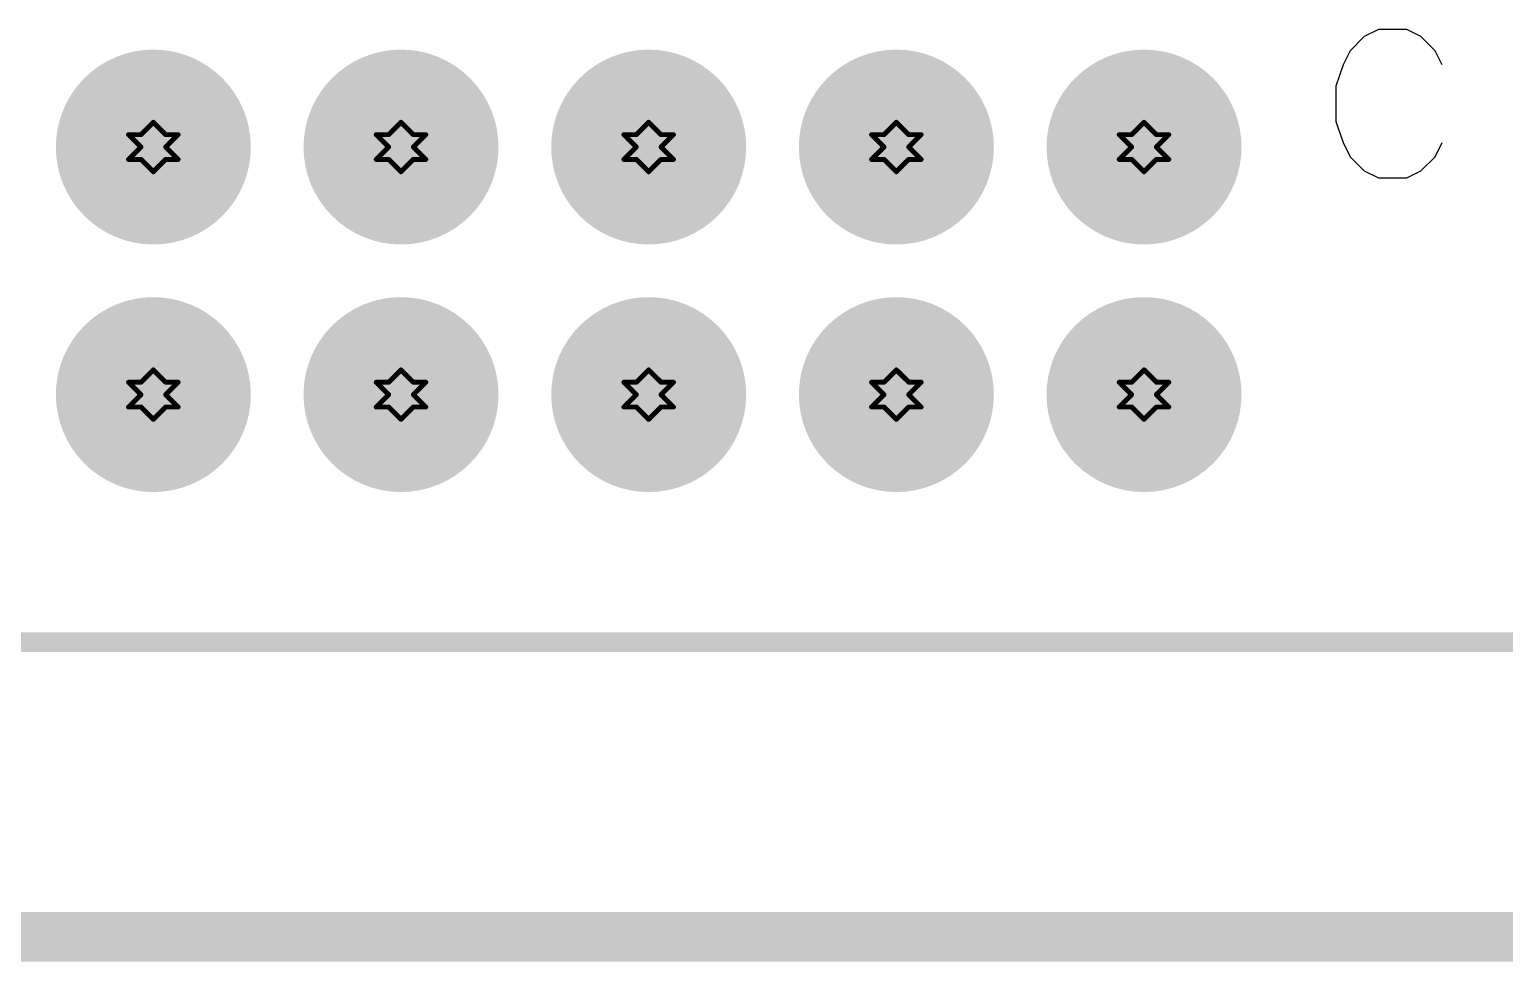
# Model space of a CAD drawing. Header units: millimetres. Extents: x 3.26 to 13.14, y 5.38 to 10.83.
# Drawn here: x 9.35 to 9.946, y 5.99 to 6.366 of the extents above; entities that cross this region are included whole.
import ezdxf

# ---------------------------------------------------------------- set-up
doc = ezdxf.new("R2010")
doc.units = ezdxf.units.MM
doc.header["$MEASUREMENT"] = 0
for name, color, linetype in [('BottomLayer', 5, 'Continuous'), ('BottomSolder', 6, 'Continuous'), ('DrillDrawing', 1, 'Continuous'), ('KeepOutLayer', 6, 'Continuous'), ('Mechanical1', 6, 'Continuous'), ('MultiLayer', 9, 'Continuous'), ('TopLayer', 1, 'Continuous'), ('TopOverlay', 2, 'Continuous'), ('TopSolder', 216, 'Continuous'), ('ViaHoleLayer', 16, 'Continuous')]:
    doc.layers.add(name, color=color, linetype=linetype)

# ---------------------------------------------------------------- blocks, each defined once
blk = doc.blocks.new('CNVME96_66')
at = {"layer": 'TopOverlay'}
for p, q in [((-3.19822, 0.20964), (-3.20393, 0.20679)), ((-3.18965, 0.2125), (-3.19822, 0.20964)), ((-3.17537, 0.2125), (-3.18965, 0.2125)), ((-3.1668, 0.20964), (-3.17537, 0.2125)), ((-3.16108, 0.20679), (-3.1668, 0.20964)), ((-3.20393, 0.20679), (-3.20964, 0.20107)), ((-3.15537, 0.20107), (-3.16108, 0.20679)), ((-3.20964, 0.20107), (-3.2125, 0.19536)), ((-3.15251, 0.19536), (-3.15537, 0.20107)), ((-3.2125, 0.19536), (-3.2125, 0.18393)), ((-3.15251, 0.18393), (-3.15251, 0.19536)), ((-3.2125, 0.18393), (-3.20964, 0.17822)), ((-3.15537, 0.17822), (-3.15251, 0.18393)), ((-3.20964, 0.17822), (-3.20393, 0.17251)), ((-3.16108, 0.17251), (-3.15537, 0.17822)), ((-3.20393, 0.17251), (-3.19822, 0.16965)), ((-3.1668, 0.16965), (-3.16108, 0.17251))]:
    blk.add_line(p, q, dxfattribs=at)

msp = doc.modelspace()

# ---------------------------------------------------------------- linework, layer by layer
at = {"layer": 'BottomLayer', "const_width": 0.03937}
for points in [[(9.38032, 6.319, 1), (9.41969, 6.319, 1)], [(9.48032, 6.319, 1), (9.51969, 6.319, 1)], [(9.58032, 6.319, 1), (9.61969, 6.319, 1)], [(9.68032, 6.319, 1), (9.71969, 6.319, 1)], [(9.78032, 6.319, 1), (9.81969, 6.319, 1)], [(9.38032, 6.219, 1), (9.41969, 6.219, 1)], [(9.48032, 6.219, 1), (9.51969, 6.219, 1)], [(9.58032, 6.219, 1), (9.61969, 6.219, 1)], [(9.68032, 6.219, 1), (9.71969, 6.219, 1)], [(9.78032, 6.219, 1), (9.81969, 6.219, 1)]]:
    msp.add_lwpolyline(points, format="xyb", close=True, dxfattribs=at)
at = {"layer": 'BottomSolder', "const_width": 0.03937}
for points in [[(9.38032, 6.319, 1), (9.41969, 6.319, 1)], [(9.48032, 6.319, 1), (9.51969, 6.319, 1)], [(9.58032, 6.319, 1), (9.61969, 6.319, 1)], [(9.68032, 6.319, 1), (9.71969, 6.319, 1)], [(9.78032, 6.319, 1), (9.81969, 6.319, 1)], [(9.38032, 6.219, 1), (9.41969, 6.219, 1)], [(9.48032, 6.219, 1), (9.51969, 6.219, 1)], [(9.58032, 6.219, 1), (9.61969, 6.219, 1)], [(9.68032, 6.219, 1), (9.71969, 6.219, 1)], [(9.78032, 6.219, 1), (9.81969, 6.219, 1)]]:
    msp.add_lwpolyline(points, format="xyb", close=True, dxfattribs=at)
at = {"layer": 'DrillDrawing', "const_width": 0.002}
for points in [[(9.39, 6.324), (9.395, 6.319)], [(9.39, 6.324), (9.395, 6.324)], [(9.395, 6.324), (9.4, 6.329)], [(9.4, 6.329), (9.405, 6.324)], [(9.405, 6.324), (9.41, 6.324)], [(9.405, 6.319), (9.41, 6.324)], [(9.49, 6.324), (9.495, 6.319)], [(9.49, 6.324), (9.495, 6.324)], [(9.495, 6.324), (9.5, 6.329)], [(9.5, 6.329), (9.505, 6.324)], [(9.505, 6.324), (9.51, 6.324)], [(9.505, 6.319), (9.51, 6.324)], [(9.59, 6.324), (9.595, 6.319)], [(9.59, 6.324), (9.595, 6.324)], [(9.595, 6.324), (9.6, 6.329)], [(9.6, 6.329), (9.605, 6.324)], [(9.605, 6.324), (9.61, 6.324)], [(9.605, 6.319), (9.61, 6.324)], [(9.69, 6.324), (9.695, 6.319)], [(9.69, 6.324), (9.695, 6.324)], [(9.695, 6.324), (9.7, 6.329)], [(9.7, 6.329), (9.705, 6.324)], [(9.705, 6.324), (9.71, 6.324)], [(9.705, 6.319), (9.71, 6.324)], [(9.79, 6.324), (9.795, 6.319)], [(9.79, 6.324), (9.795, 6.324)], [(9.795, 6.324), (9.8, 6.329)], [(9.8, 6.329), (9.805, 6.324)], [(9.805, 6.324), (9.81, 6.324)], [(9.805, 6.319), (9.81, 6.324)], [(9.39, 6.314), (9.395, 6.319)], [(9.405, 6.319), (9.41, 6.314)], [(9.49, 6.314), (9.495, 6.319)], [(9.505, 6.319), (9.51, 6.314)], [(9.59, 6.314), (9.595, 6.319)], [(9.605, 6.319), (9.61, 6.314)], [(9.69, 6.314), (9.695, 6.319)], [(9.705, 6.319), (9.71, 6.314)], [(9.79, 6.314), (9.795, 6.319)], [(9.805, 6.319), (9.81, 6.314)], [(9.39, 6.314), (9.395, 6.314)], [(9.395, 6.314), (9.4, 6.309)], [(9.4, 6.309), (9.405, 6.314)], [(9.405, 6.314), (9.41, 6.314)], [(9.49, 6.314), (9.495, 6.314)], [(9.495, 6.314), (9.5, 6.309)], [(9.5, 6.309), (9.505, 6.314)], [(9.505, 6.314), (9.51, 6.314)], [(9.59, 6.314), (9.595, 6.314)], [(9.595, 6.314), (9.6, 6.309)], [(9.6, 6.309), (9.605, 6.314)], [(9.605, 6.314), (9.61, 6.314)], [(9.69, 6.314), (9.695, 6.314)], [(9.695, 6.314), (9.7, 6.309)], [(9.7, 6.309), (9.705, 6.314)], [(9.705, 6.314), (9.71, 6.314)], [(9.79, 6.314), (9.795, 6.314)], [(9.795, 6.314), (9.8, 6.309)], [(9.8, 6.309), (9.805, 6.314)], [(9.805, 6.314), (9.81, 6.314)], [(9.395, 6.224), (9.4, 6.229)], [(9.4, 6.229), (9.405, 6.224)], [(9.495, 6.224), (9.5, 6.229)], [(9.5, 6.229), (9.505, 6.224)], [(9.595, 6.224), (9.6, 6.229)], [(9.6, 6.229), (9.605, 6.224)], [(9.695, 6.224), (9.7, 6.229)], [(9.7, 6.229), (9.705, 6.224)], [(9.795, 6.224), (9.8, 6.229)], [(9.8, 6.229), (9.805, 6.224)], [(9.39, 6.224), (9.395, 6.219)], [(9.39, 6.224), (9.395, 6.224)], [(9.405, 6.224), (9.41, 6.224)], [(9.405, 6.219), (9.41, 6.224)], [(9.49, 6.224), (9.495, 6.219)], [(9.49, 6.224), (9.495, 6.224)], [(9.505, 6.224), (9.51, 6.224)], [(9.505, 6.219), (9.51, 6.224)], [(9.59, 6.224), (9.595, 6.219)], [(9.59, 6.224), (9.595, 6.224)], [(9.605, 6.224), (9.61, 6.224)], [(9.605, 6.219), (9.61, 6.224)], [(9.69, 6.224), (9.695, 6.219)], [(9.69, 6.224), (9.695, 6.224)], [(9.705, 6.224), (9.71, 6.224)], [(9.705, 6.219), (9.71, 6.224)], [(9.79, 6.224), (9.795, 6.219)], [(9.79, 6.224), (9.795, 6.224)], [(9.805, 6.224), (9.81, 6.224)], [(9.805, 6.219), (9.81, 6.224)], [(9.39, 6.214), (9.395, 6.219)], [(9.405, 6.219), (9.41, 6.214)], [(9.49, 6.214), (9.495, 6.219)], [(9.505, 6.219), (9.51, 6.214)], [(9.59, 6.214), (9.595, 6.219)], [(9.605, 6.219), (9.61, 6.214)], [(9.69, 6.214), (9.695, 6.219)], [(9.705, 6.219), (9.71, 6.214)], [(9.79, 6.214), (9.795, 6.219)], [(9.805, 6.219), (9.81, 6.214)], [(9.39, 6.214), (9.395, 6.214)], [(9.395, 6.214), (9.4, 6.209)], [(9.4, 6.209), (9.405, 6.214)], [(9.405, 6.214), (9.41, 6.214)], [(9.49, 6.214), (9.495, 6.214)], [(9.495, 6.214), (9.5, 6.209)], [(9.5, 6.209), (9.505, 6.214)], [(9.505, 6.214), (9.51, 6.214)], [(9.59, 6.214), (9.595, 6.214)], [(9.595, 6.214), (9.6, 6.209)], [(9.6, 6.209), (9.605, 6.214)], [(9.605, 6.214), (9.61, 6.214)], [(9.69, 6.214), (9.695, 6.214)], [(9.695, 6.214), (9.7, 6.209)], [(9.7, 6.209), (9.705, 6.214)], [(9.705, 6.214), (9.71, 6.214)], [(9.79, 6.214), (9.795, 6.214)], [(9.795, 6.214), (9.8, 6.209)], [(9.8, 6.209), (9.805, 6.214)], [(9.805, 6.214), (9.81, 6.214)]]:
    msp.add_lwpolyline(points, dxfattribs=at)
at = {"layer": 'DrillDrawing', "const_width": 0.001}
for points in [[(9.3895, 6.324, 1), (9.3905, 6.324, 1)], [(9.3895, 6.324, 1), (9.3905, 6.324, 1)], [(9.3945, 6.324, 1), (9.3955, 6.324, 1)], [(9.3945, 6.324, 1), (9.3955, 6.324, 1)], [(9.3995, 6.329, 1), (9.4005, 6.329, 1)], [(9.3995, 6.329, 1), (9.4005, 6.329, 1)], [(9.4045, 6.324, 1), (9.4055, 6.324, 1)], [(9.4045, 6.324, 1), (9.4055, 6.324, 1)], [(9.4095, 6.324, 1), (9.4105, 6.324, 1)], [(9.4095, 6.324, 1), (9.4105, 6.324, 1)], [(9.4895, 6.324, 1), (9.4905, 6.324, 1)], [(9.4895, 6.324, 1), (9.4905, 6.324, 1)], [(9.4945, 6.324, 1), (9.4955, 6.324, 1)], [(9.4945, 6.324, 1), (9.4955, 6.324, 1)], [(9.4995, 6.329, 1), (9.5005, 6.329, 1)], [(9.4995, 6.329, 1), (9.5005, 6.329, 1)], [(9.5045, 6.324, 1), (9.5055, 6.324, 1)], [(9.5045, 6.324, 1), (9.5055, 6.324, 1)], [(9.5095, 6.324, 1), (9.5105, 6.324, 1)], [(9.5095, 6.324, 1), (9.5105, 6.324, 1)], [(9.5895, 6.324, 1), (9.5905, 6.324, 1)], [(9.5895, 6.324, 1), (9.5905, 6.324, 1)], [(9.5945, 6.324, 1), (9.5955, 6.324, 1)], [(9.5945, 6.324, 1), (9.5955, 6.324, 1)], [(9.5995, 6.329, 1), (9.6005, 6.329, 1)], [(9.5995, 6.329, 1), (9.6005, 6.329, 1)], [(9.6045, 6.324, 1), (9.6055, 6.324, 1)], [(9.6045, 6.324, 1), (9.6055, 6.324, 1)], [(9.6095, 6.324, 1), (9.6105, 6.324, 1)], [(9.6095, 6.324, 1), (9.6105, 6.324, 1)], [(9.6895, 6.324, 1), (9.6905, 6.324, 1)], [(9.6895, 6.324, 1), (9.6905, 6.324, 1)], [(9.6945, 6.324, 1), (9.6955, 6.324, 1)], [(9.6945, 6.324, 1), (9.6955, 6.324, 1)], [(9.6995, 6.329, 1), (9.7005, 6.329, 1)], [(9.6995, 6.329, 1), (9.7005, 6.329, 1)], [(9.7045, 6.324, 1), (9.7055, 6.324, 1)], [(9.7045, 6.324, 1), (9.7055, 6.324, 1)], [(9.7095, 6.324, 1), (9.7105, 6.324, 1)], [(9.7095, 6.324, 1), (9.7105, 6.324, 1)], [(9.7895, 6.324, 1), (9.7905, 6.324, 1)], [(9.7895, 6.324, 1), (9.7905, 6.324, 1)], [(9.7945, 6.324, 1), (9.7955, 6.324, 1)], [(9.7945, 6.324, 1), (9.7955, 6.324, 1)], [(9.7995, 6.329, 1), (9.8005, 6.329, 1)], [(9.7995, 6.329, 1), (9.8005, 6.329, 1)], [(9.8045, 6.324, 1), (9.8055, 6.324, 1)], [(9.8045, 6.324, 1), (9.8055, 6.324, 1)], [(9.8095, 6.324, 1), (9.8105, 6.324, 1)], [(9.8095, 6.324, 1), (9.8105, 6.324, 1)], [(9.3945, 6.319, 1), (9.3955, 6.319, 1)], [(9.3945, 6.319, 1), (9.3955, 6.319, 1)], [(9.4045, 6.319, 1), (9.4055, 6.319, 1)], [(9.4045, 6.319, 1), (9.4055, 6.319, 1)], [(9.4945, 6.319, 1), (9.4955, 6.319, 1)], [(9.4945, 6.319, 1), (9.4955, 6.319, 1)], [(9.5045, 6.319, 1), (9.5055, 6.319, 1)], [(9.5045, 6.319, 1), (9.5055, 6.319, 1)], [(9.5945, 6.319, 1), (9.5955, 6.319, 1)], [(9.5945, 6.319, 1), (9.5955, 6.319, 1)], [(9.6045, 6.319, 1), (9.6055, 6.319, 1)], [(9.6045, 6.319, 1), (9.6055, 6.319, 1)], [(9.6945, 6.319, 1), (9.6955, 6.319, 1)], [(9.6945, 6.319, 1), (9.6955, 6.319, 1)], [(9.7045, 6.319, 1), (9.7055, 6.319, 1)], [(9.7045, 6.319, 1), (9.7055, 6.319, 1)], [(9.7945, 6.319, 1), (9.7955, 6.319, 1)], [(9.7945, 6.319, 1), (9.7955, 6.319, 1)], [(9.8045, 6.319, 1), (9.8055, 6.319, 1)], [(9.8045, 6.319, 1), (9.8055, 6.319, 1)], [(9.3895, 6.314, 1), (9.3905, 6.314, 1)], [(9.3895, 6.314, 1), (9.3905, 6.314, 1)], [(9.3945, 6.314, 1), (9.3955, 6.314, 1)], [(9.3945, 6.314, 1), (9.3955, 6.314, 1)], [(9.4045, 6.314, 1), (9.4055, 6.314, 1)], [(9.4045, 6.314, 1), (9.4055, 6.314, 1)], [(9.4095, 6.314, 1), (9.4105, 6.314, 1)], [(9.4095, 6.314, 1), (9.4105, 6.314, 1)], [(9.4895, 6.314, 1), (9.4905, 6.314, 1)], [(9.4895, 6.314, 1), (9.4905, 6.314, 1)], [(9.4945, 6.314, 1), (9.4955, 6.314, 1)], [(9.4945, 6.314, 1), (9.4955, 6.314, 1)], [(9.5045, 6.314, 1), (9.5055, 6.314, 1)], [(9.5045, 6.314, 1), (9.5055, 6.314, 1)], [(9.5095, 6.314, 1), (9.5105, 6.314, 1)], [(9.5095, 6.314, 1), (9.5105, 6.314, 1)], [(9.5895, 6.314, 1), (9.5905, 6.314, 1)], [(9.5895, 6.314, 1), (9.5905, 6.314, 1)], [(9.5945, 6.314, 1), (9.5955, 6.314, 1)], [(9.5945, 6.314, 1), (9.5955, 6.314, 1)], [(9.6045, 6.314, 1), (9.6055, 6.314, 1)], [(9.6045, 6.314, 1), (9.6055, 6.314, 1)], [(9.6095, 6.314, 1), (9.6105, 6.314, 1)], [(9.6095, 6.314, 1), (9.6105, 6.314, 1)], [(9.6895, 6.314, 1), (9.6905, 6.314, 1)], [(9.6895, 6.314, 1), (9.6905, 6.314, 1)], [(9.6945, 6.314, 1), (9.6955, 6.314, 1)], [(9.6945, 6.314, 1), (9.6955, 6.314, 1)], [(9.7045, 6.314, 1), (9.7055, 6.314, 1)], [(9.7045, 6.314, 1), (9.7055, 6.314, 1)], [(9.7095, 6.314, 1), (9.7105, 6.314, 1)], [(9.7095, 6.314, 1), (9.7105, 6.314, 1)], [(9.7895, 6.314, 1), (9.7905, 6.314, 1)], [(9.7895, 6.314, 1), (9.7905, 6.314, 1)], [(9.7945, 6.314, 1), (9.7955, 6.314, 1)], [(9.7945, 6.314, 1), (9.7955, 6.314, 1)], [(9.8045, 6.314, 1), (9.8055, 6.314, 1)], [(9.8045, 6.314, 1), (9.8055, 6.314, 1)], [(9.8095, 6.314, 1), (9.8105, 6.314, 1)], [(9.8095, 6.314, 1), (9.8105, 6.314, 1)], [(9.3995, 6.309, 1), (9.4005, 6.309, 1)], [(9.3995, 6.309, 1), (9.4005, 6.309, 1)], [(9.4995, 6.309, 1), (9.5005, 6.309, 1)], [(9.4995, 6.309, 1), (9.5005, 6.309, 1)], [(9.5995, 6.309, 1), (9.6005, 6.309, 1)], [(9.5995, 6.309, 1), (9.6005, 6.309, 1)], [(9.6995, 6.309, 1), (9.7005, 6.309, 1)], [(9.6995, 6.309, 1), (9.7005, 6.309, 1)], [(9.7995, 6.309, 1), (9.8005, 6.309, 1)], [(9.7995, 6.309, 1), (9.8005, 6.309, 1)], [(9.3995, 6.229, 1), (9.4005, 6.229, 1)], [(9.3995, 6.229, 1), (9.4005, 6.229, 1)], [(9.4995, 6.229, 1), (9.5005, 6.229, 1)], [(9.4995, 6.229, 1), (9.5005, 6.229, 1)], [(9.5995, 6.229, 1), (9.6005, 6.229, 1)], [(9.5995, 6.229, 1), (9.6005, 6.229, 1)], [(9.6995, 6.229, 1), (9.7005, 6.229, 1)], [(9.6995, 6.229, 1), (9.7005, 6.229, 1)], [(9.7995, 6.229, 1), (9.8005, 6.229, 1)], [(9.7995, 6.229, 1), (9.8005, 6.229, 1)], [(9.3895, 6.224, 1), (9.3905, 6.224, 1)], [(9.3895, 6.224, 1), (9.3905, 6.224, 1)], [(9.3945, 6.224, 1), (9.3955, 6.224, 1)], [(9.3945, 6.224, 1), (9.3955, 6.224, 1)], [(9.4045, 6.224, 1), (9.4055, 6.224, 1)], [(9.4045, 6.224, 1), (9.4055, 6.224, 1)], [(9.4095, 6.224, 1), (9.4105, 6.224, 1)], [(9.4095, 6.224, 1), (9.4105, 6.224, 1)], [(9.4895, 6.224, 1), (9.4905, 6.224, 1)], [(9.4895, 6.224, 1), (9.4905, 6.224, 1)], [(9.4945, 6.224, 1), (9.4955, 6.224, 1)], [(9.4945, 6.224, 1), (9.4955, 6.224, 1)], [(9.5045, 6.224, 1), (9.5055, 6.224, 1)], [(9.5045, 6.224, 1), (9.5055, 6.224, 1)], [(9.5095, 6.224, 1), (9.5105, 6.224, 1)], [(9.5095, 6.224, 1), (9.5105, 6.224, 1)], [(9.5895, 6.224, 1), (9.5905, 6.224, 1)], [(9.5895, 6.224, 1), (9.5905, 6.224, 1)], [(9.5945, 6.224, 1), (9.5955, 6.224, 1)], [(9.5945, 6.224, 1), (9.5955, 6.224, 1)], [(9.6045, 6.224, 1), (9.6055, 6.224, 1)], [(9.6045, 6.224, 1), (9.6055, 6.224, 1)], [(9.6095, 6.224, 1), (9.6105, 6.224, 1)], [(9.6095, 6.224, 1), (9.6105, 6.224, 1)], [(9.6895, 6.224, 1), (9.6905, 6.224, 1)], [(9.6895, 6.224, 1), (9.6905, 6.224, 1)], [(9.6945, 6.224, 1), (9.6955, 6.224, 1)], [(9.6945, 6.224, 1), (9.6955, 6.224, 1)], [(9.7045, 6.224, 1), (9.7055, 6.224, 1)], [(9.7045, 6.224, 1), (9.7055, 6.224, 1)], [(9.7095, 6.224, 1), (9.7105, 6.224, 1)], [(9.7095, 6.224, 1), (9.7105, 6.224, 1)], [(9.7895, 6.224, 1), (9.7905, 6.224, 1)], [(9.7895, 6.224, 1), (9.7905, 6.224, 1)], [(9.7945, 6.224, 1), (9.7955, 6.224, 1)], [(9.7945, 6.224, 1), (9.7955, 6.224, 1)], [(9.8045, 6.224, 1), (9.8055, 6.224, 1)], [(9.8045, 6.224, 1), (9.8055, 6.224, 1)], [(9.8095, 6.224, 1), (9.8105, 6.224, 1)], [(9.8095, 6.224, 1), (9.8105, 6.224, 1)], [(9.3945, 6.219, 1), (9.3955, 6.219, 1)], [(9.3945, 6.219, 1), (9.3955, 6.219, 1)], [(9.4045, 6.219, 1), (9.4055, 6.219, 1)], [(9.4045, 6.219, 1), (9.4055, 6.219, 1)], [(9.4945, 6.219, 1), (9.4955, 6.219, 1)], [(9.4945, 6.219, 1), (9.4955, 6.219, 1)], [(9.5045, 6.219, 1), (9.5055, 6.219, 1)], [(9.5045, 6.219, 1), (9.5055, 6.219, 1)], [(9.5945, 6.219, 1), (9.5955, 6.219, 1)], [(9.5945, 6.219, 1), (9.5955, 6.219, 1)], [(9.6045, 6.219, 1), (9.6055, 6.219, 1)], [(9.6045, 6.219, 1), (9.6055, 6.219, 1)], [(9.6945, 6.219, 1), (9.6955, 6.219, 1)], [(9.6945, 6.219, 1), (9.6955, 6.219, 1)], [(9.7045, 6.219, 1), (9.7055, 6.219, 1)], [(9.7045, 6.219, 1), (9.7055, 6.219, 1)], [(9.7945, 6.219, 1), (9.7955, 6.219, 1)], [(9.7945, 6.219, 1), (9.7955, 6.219, 1)], [(9.8045, 6.219, 1), (9.8055, 6.219, 1)], [(9.8045, 6.219, 1), (9.8055, 6.219, 1)], [(9.3895, 6.214, 1), (9.3905, 6.214, 1)], [(9.3895, 6.214, 1), (9.3905, 6.214, 1)], [(9.3945, 6.214, 1), (9.3955, 6.214, 1)], [(9.3945, 6.214, 1), (9.3955, 6.214, 1)], [(9.4045, 6.214, 1), (9.4055, 6.214, 1)], [(9.4045, 6.214, 1), (9.4055, 6.214, 1)], [(9.4095, 6.214, 1), (9.4105, 6.214, 1)], [(9.4095, 6.214, 1), (9.4105, 6.214, 1)], [(9.4895, 6.214, 1), (9.4905, 6.214, 1)], [(9.4895, 6.214, 1), (9.4905, 6.214, 1)], [(9.4945, 6.214, 1), (9.4955, 6.214, 1)], [(9.4945, 6.214, 1), (9.4955, 6.214, 1)], [(9.5045, 6.214, 1), (9.5055, 6.214, 1)], [(9.5045, 6.214, 1), (9.5055, 6.214, 1)], [(9.5095, 6.214, 1), (9.5105, 6.214, 1)], [(9.5095, 6.214, 1), (9.5105, 6.214, 1)], [(9.5895, 6.214, 1), (9.5905, 6.214, 1)], [(9.5895, 6.214, 1), (9.5905, 6.214, 1)], [(9.5945, 6.214, 1), (9.5955, 6.214, 1)], [(9.5945, 6.214, 1), (9.5955, 6.214, 1)], [(9.6045, 6.214, 1), (9.6055, 6.214, 1)], [(9.6045, 6.214, 1), (9.6055, 6.214, 1)], [(9.6095, 6.214, 1), (9.6105, 6.214, 1)], [(9.6095, 6.214, 1), (9.6105, 6.214, 1)], [(9.6895, 6.214, 1), (9.6905, 6.214, 1)], [(9.6895, 6.214, 1), (9.6905, 6.214, 1)], [(9.6945, 6.214, 1), (9.6955, 6.214, 1)], [(9.6945, 6.214, 1), (9.6955, 6.214, 1)], [(9.7045, 6.214, 1), (9.7055, 6.214, 1)], [(9.7045, 6.214, 1), (9.7055, 6.214, 1)], [(9.7095, 6.214, 1), (9.7105, 6.214, 1)], [(9.7095, 6.214, 1), (9.7105, 6.214, 1)], [(9.7895, 6.214, 1), (9.7905, 6.214, 1)], [(9.7895, 6.214, 1), (9.7905, 6.214, 1)], [(9.7945, 6.214, 1), (9.7955, 6.214, 1)], [(9.7945, 6.214, 1), (9.7955, 6.214, 1)], [(9.8045, 6.214, 1), (9.8055, 6.214, 1)], [(9.8045, 6.214, 1), (9.8055, 6.214, 1)], [(9.8095, 6.214, 1), (9.8105, 6.214, 1)], [(9.8095, 6.214, 1), (9.8105, 6.214, 1)], [(9.3995, 6.209, 1), (9.4005, 6.209, 1)], [(9.3995, 6.209, 1), (9.4005, 6.209, 1)], [(9.4995, 6.209, 1), (9.5005, 6.209, 1)], [(9.4995, 6.209, 1), (9.5005, 6.209, 1)], [(9.5995, 6.209, 1), (9.6005, 6.209, 1)], [(9.5995, 6.209, 1), (9.6005, 6.209, 1)], [(9.6995, 6.209, 1), (9.7005, 6.209, 1)], [(9.6995, 6.209, 1), (9.7005, 6.209, 1)], [(9.7995, 6.209, 1), (9.8005, 6.209, 1)], [(9.7995, 6.209, 1), (9.8005, 6.209, 1)]]:
    msp.add_lwpolyline(points, format="xyb", close=True, dxfattribs=at)
at = {"layer": 'KeepOutLayer', "const_width": 0.008}
msp.add_lwpolyline([(4.24, 6.119), (10.09, 6.119)], dxfattribs=at)
at = {"layer": 'Mechanical1', "const_width": 0.02}
msp.add_lwpolyline([(4, 6), (10.299, 6)], dxfattribs=at)
at = {"layer": 'MultiLayer', "const_width": 0.03937}
for points in [[(9.38032, 6.319, 1), (9.41969, 6.319, 1)], [(9.48032, 6.319, 1), (9.51969, 6.319, 1)], [(9.58032, 6.319, 1), (9.61969, 6.319, 1)], [(9.68032, 6.319, 1), (9.71969, 6.319, 1)], [(9.78032, 6.319, 1), (9.81969, 6.319, 1)], [(9.38032, 6.219, 1), (9.41969, 6.219, 1)], [(9.48032, 6.219, 1), (9.51969, 6.219, 1)], [(9.58032, 6.219, 1), (9.61969, 6.219, 1)], [(9.68032, 6.219, 1), (9.71969, 6.219, 1)], [(9.78032, 6.219, 1), (9.81969, 6.219, 1)]]:
    msp.add_lwpolyline(points, format="xyb", close=True, dxfattribs=at)
at = {"layer": 'TopLayer', "const_width": 0.03937}
for points in [[(9.38032, 6.319, 1), (9.41969, 6.319, 1)], [(9.48032, 6.319, 1), (9.51969, 6.319, 1)], [(9.58032, 6.319, 1), (9.61969, 6.319, 1)], [(9.68032, 6.319, 1), (9.71969, 6.319, 1)], [(9.78032, 6.319, 1), (9.81969, 6.319, 1)], [(9.38032, 6.219, 1), (9.41969, 6.219, 1)], [(9.48032, 6.219, 1), (9.51969, 6.219, 1)], [(9.58032, 6.219, 1), (9.61969, 6.219, 1)], [(9.68032, 6.219, 1), (9.71969, 6.219, 1)], [(9.78032, 6.219, 1), (9.81969, 6.219, 1)]]:
    msp.add_lwpolyline(points, format="xyb", close=True, dxfattribs=at)
at = {"layer": 'TopSolder', "const_width": 0.03937}
for points in [[(9.38032, 6.319, 1), (9.41969, 6.319, 1)], [(9.48032, 6.319, 1), (9.51969, 6.319, 1)], [(9.58032, 6.319, 1), (9.61969, 6.319, 1)], [(9.68032, 6.319, 1), (9.71969, 6.319, 1)], [(9.78032, 6.319, 1), (9.81969, 6.319, 1)], [(9.38032, 6.219, 1), (9.41969, 6.219, 1)], [(9.48032, 6.219, 1), (9.51969, 6.219, 1)], [(9.58032, 6.219, 1), (9.61969, 6.219, 1)], [(9.68032, 6.219, 1), (9.71969, 6.219, 1)], [(9.78032, 6.219, 1), (9.81969, 6.219, 1)]]:
    msp.add_lwpolyline(points, format="xyb", close=True, dxfattribs=at)
at = {"layer": 'ViaHoleLayer', "const_width": 0.01969}
for points in [[(9.39016, 6.319, 1), (9.40984, 6.319, 1)], [(9.49016, 6.319, 1), (9.50984, 6.319, 1)], [(9.59016, 6.319, 1), (9.60984, 6.319, 1)], [(9.69016, 6.319, 1), (9.70984, 6.319, 1)], [(9.79016, 6.319, 1), (9.80984, 6.319, 1)], [(9.39016, 6.219, 1), (9.40984, 6.219, 1)], [(9.49016, 6.219, 1), (9.50984, 6.219, 1)], [(9.59016, 6.219, 1), (9.60984, 6.219, 1)], [(9.69016, 6.219, 1), (9.70984, 6.219, 1)], [(9.79016, 6.219, 1), (9.80984, 6.219, 1)]]:
    msp.add_lwpolyline(points, format="xyb", close=True, dxfattribs=at)

# ---------------------------------------------------------------- block references
at = {"rotation": 90}
msp.add_blockref('CNVME96_66', (10.09, 9.519), dxfattribs=at)

doc.saveas('drawing.dxf')
